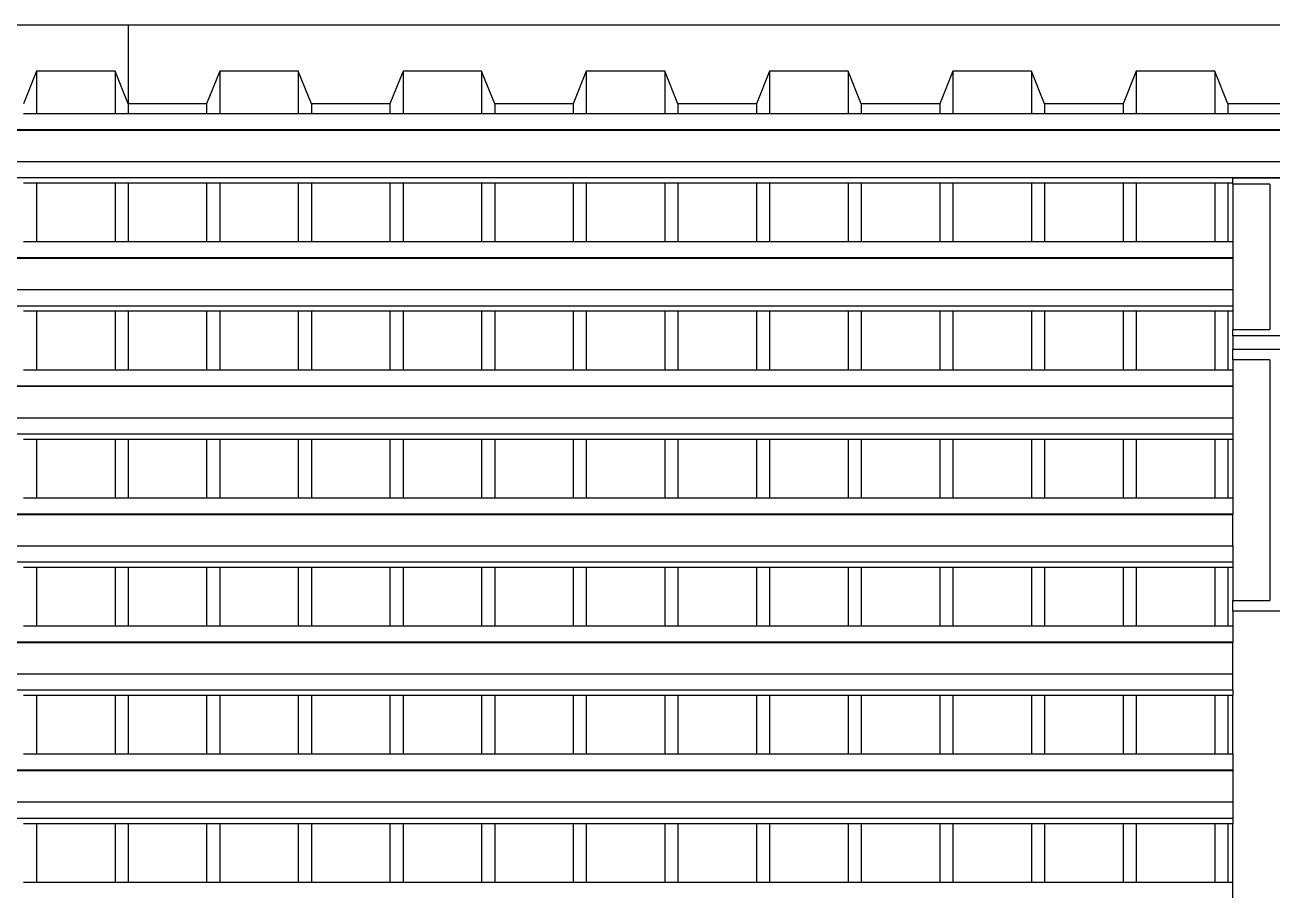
# Model space of a CAD drawing. Extents: x -34 to 34, y -12.8 to 11.9.
# Drawn here: x -21.148 to -19.227, y 10.591 to 11.923 of the extents above; entities that cross this region are included whole.
import ezdxf

# ---------------------------------------------------------------- set-up
doc = ezdxf.new("R2010")
doc.units = 0
doc.layers.get('0').update_dxf_attribs({"linetype": 'CONTINUOUS'})
doc.layers.add('SECTIONCUTEDGES', color=7, linetype='CONTINUOUS')

msp = doc.modelspace()

# ---------------------------------------------------------------- linework, layer by layer
for p, q in [((-21.1305, 11.8521), (-21.1305, 11.7867)), ((-21.0094, 11.8521), (-21.0094, 11.7867)), ((-20.848, 11.8521), (-20.848, 11.7867)), ((-20.727, 11.8521), (-20.727, 11.7867)), ((-20.5656, 11.8521), (-20.5656, 11.7867)), ((-20.4446, 11.8521), (-20.4446, 11.7867)), ((-20.2832, 11.8521), (-20.2832, 11.7867)), ((-20.1622, 11.8521), (-20.1622, 11.7867)), ((-20.0008, 11.8521), (-20.0008, 11.7867)), ((-19.8798, 11.8521), (-19.8798, 11.7867)), ((-19.7184, 11.8521), (-19.7184, 11.7867)), ((-19.5974, 11.8521), (-19.5974, 11.7867)), ((-19.436, 11.8521), (-19.436, 11.7867)), ((-19.3149, 11.8521), (-19.3149, 11.7867)), ((-20.9892, 11.8014), (-20.9892, 11.7867)), ((-20.8682, 11.8014), (-20.8682, 11.7867)), ((-20.7068, 11.8014), (-20.7068, 11.7867)), ((-20.5858, 11.8014), (-20.5858, 11.7867)), ((-20.4244, 11.8014), (-20.4244, 11.7867)), ((-20.3034, 11.8014), (-20.3034, 11.7867)), ((-20.142, 11.8014), (-20.142, 11.7867)), ((-20.021, 11.8014), (-20.021, 11.7867)), ((-19.8596, 11.8014), (-19.8596, 11.7867)), ((-19.7386, 11.8014), (-19.7386, 11.7867)), ((-19.5772, 11.8014), (-19.5772, 11.7867)), ((-19.4561, 11.8014), (-19.4561, 11.7867)), ((-19.2948, 11.8014), (-19.2948, 11.7867)), ((-21.1506, 11.7867), (-21.1305, 11.7867)), ((-21.1305, 11.7867), (-21.0094, 11.7867)), ((-21.0094, 11.7867), (-20.9892, 11.7867)), ((-20.9892, 11.7867), (-20.8682, 11.7867)), ((-20.8682, 11.7867), (-20.848, 11.7867)), ((-20.848, 11.7867), (-20.727, 11.7867)), ((-20.727, 11.7867), (-20.7068, 11.7867)), ((-20.7068, 11.7867), (-20.5858, 11.7867)), ((-20.5858, 11.7867), (-20.5656, 11.7867)), ((-20.5656, 11.7867), (-20.4446, 11.7867)), ((-20.4446, 11.7867), (-20.4244, 11.7867)), ((-20.4244, 11.7867), (-20.3034, 11.7867)), ((-20.3034, 11.7867), (-20.2832, 11.7867)), ((-20.2832, 11.7867), (-20.1622, 11.7867)), ((-20.1622, 11.7867), (-20.142, 11.7867)), ((-20.142, 11.7867), (-20.021, 11.7867)), ((-20.021, 11.7867), (-20.0008, 11.7867)), ((-20.0008, 11.7867), (-19.8798, 11.7867)), ((-19.8798, 11.7867), (-19.8596, 11.7867)), ((-19.8596, 11.7867), (-19.7386, 11.7867)), ((-19.7386, 11.7867), (-19.7184, 11.7867)), ((-19.7184, 11.7867), (-19.5974, 11.7867)), ((-19.5974, 11.7867), (-19.5772, 11.7867)), ((-19.5772, 11.7867), (-19.4561, 11.7867)), ((-19.4561, 11.7867), (-19.436, 11.7867)), ((-19.436, 11.7867), (-19.3149, 11.7867)), ((-19.3149, 11.7867), (-19.2948, 11.7867)), ((-19.2948, 11.7867), (-19.1737, 11.7867)), ((-29.4818, 11.762), (-11.7932, 11.762)), ((-29.4818, 11.7612), (-11.7932, 11.7612)), ((-29.4818, 11.7127), (-11.7932, 11.7127)), ((-26.6672, 11.688), (-11.7932, 11.688)), ((-21.1506, 11.6798), (-21.1305, 11.6798)), ((-21.1305, 11.6798), (-21.1305, 11.5894)), ((-21.1305, 11.6798), (-21.0094, 11.6798)), ((-21.0094, 11.6798), (-21.0094, 11.5894)), ((-21.0094, 11.6798), (-20.9892, 11.6798)), ((-20.9892, 11.6798), (-20.9892, 11.5894)), ((-20.9892, 11.6798), (-20.8682, 11.6798)), ((-20.8682, 11.6798), (-20.8682, 11.5894)), ((-20.8682, 11.6798), (-20.848, 11.6798)), ((-20.848, 11.6798), (-20.848, 11.5894)), ((-20.848, 11.6798), (-20.727, 11.6798)), ((-20.727, 11.6798), (-20.727, 11.5894)), ((-20.727, 11.6798), (-20.7068, 11.6798)), ((-20.7068, 11.6798), (-20.7068, 11.5894)), ((-20.7068, 11.6798), (-20.5858, 11.6798)), ((-20.5858, 11.6798), (-20.5858, 11.5894)), ((-20.5858, 11.6798), (-20.5656, 11.6798)), ((-20.5656, 11.6798), (-20.5656, 11.5894)), ((-20.5656, 11.6798), (-20.4446, 11.6798)), ((-20.4446, 11.6798), (-20.4446, 11.5894)), ((-20.4446, 11.6798), (-20.4244, 11.6798)), ((-20.4244, 11.6798), (-20.4244, 11.5894)), ((-20.4244, 11.6798), (-20.3034, 11.6798)), ((-20.3034, 11.6798), (-20.3034, 11.5894)), ((-20.3034, 11.6798), (-20.2832, 11.6798)), ((-20.2832, 11.6798), (-20.2832, 11.5894)), ((-20.2832, 11.6798), (-20.1622, 11.6798)), ((-20.1622, 11.6798), (-20.1622, 11.5894)), ((-20.1622, 11.6798), (-20.142, 11.6798)), ((-20.142, 11.6798), (-20.142, 11.5894)), ((-20.142, 11.6798), (-20.021, 11.6798)), ((-20.021, 11.6798), (-20.021, 11.5894)), ((-20.021, 11.6798), (-20.0008, 11.6798)), ((-20.0008, 11.6798), (-20.0008, 11.5894)), ((-20.0008, 11.6798), (-19.8798, 11.6798)), ((-19.8798, 11.6798), (-19.8798, 11.5894)), ((-19.8798, 11.6798), (-19.8596, 11.6798)), ((-19.8596, 11.6798), (-19.8596, 11.5894)), ((-19.8596, 11.6798), (-19.7386, 11.6798)), ((-19.7386, 11.6798), (-19.7386, 11.5894)), ((-19.7386, 11.6798), (-19.7184, 11.6798)), ((-19.7184, 11.6798), (-19.7184, 11.5894)), ((-19.7184, 11.6798), (-19.5974, 11.6798)), ((-19.5974, 11.6798), (-19.5974, 11.5894)), ((-19.5974, 11.6798), (-19.5772, 11.6798)), ((-19.5772, 11.6798), (-19.5772, 11.5894)), ((-19.5772, 11.6798), (-19.4561, 11.6798)), ((-19.4561, 11.6798), (-19.4561, 11.5894)), ((-19.4561, 11.6798), (-19.436, 11.6798)), ((-19.436, 11.6798), (-19.436, 11.5894)), ((-19.436, 11.6798), (-19.3149, 11.6798)), ((-19.3149, 11.6798), (-19.3149, 11.5894)), ((-19.3149, 11.6798), (-19.2948, 11.6798)), ((-19.2948, 11.6798), (-19.2948, 11.5894)), ((-19.2948, 11.6798), (-19.2872, 11.6798)), ((-19.2872, 11.6776), (-19.2872, 11.5894)), ((-21.1506, 11.5894), (-21.1305, 11.5894)), ((-21.1305, 11.5894), (-21.0094, 11.5894)), ((-21.0094, 11.5894), (-20.9892, 11.5894)), ((-20.9892, 11.5894), (-20.8682, 11.5894)), ((-20.8682, 11.5894), (-20.848, 11.5894)), ((-20.848, 11.5894), (-20.727, 11.5894)), ((-20.727, 11.5894), (-20.7068, 11.5894)), ((-20.7068, 11.5894), (-20.5858, 11.5894)), ((-20.5858, 11.5894), (-20.5656, 11.5894)), ((-20.5656, 11.5894), (-20.4446, 11.5894)), ((-20.4446, 11.5894), (-20.4244, 11.5894)), ((-20.4244, 11.5894), (-20.3034, 11.5894)), ((-20.3034, 11.5894), (-20.2832, 11.5894)), ((-20.2832, 11.5894), (-20.1622, 11.5894)), ((-20.1622, 11.5894), (-20.142, 11.5894)), ((-20.142, 11.5894), (-20.021, 11.5894)), ((-20.021, 11.5894), (-20.0008, 11.5894)), ((-20.0008, 11.5894), (-19.8798, 11.5894)), ((-19.8798, 11.5894), (-19.8596, 11.5894)), ((-19.8596, 11.5894), (-19.7386, 11.5894)), ((-19.7386, 11.5894), (-19.7184, 11.5894)), ((-19.7184, 11.5894), (-19.5974, 11.5894)), ((-19.5974, 11.5894), (-19.5772, 11.5894)), ((-19.5772, 11.5894), (-19.4561, 11.5894)), ((-19.4561, 11.5894), (-19.436, 11.5894)), ((-19.436, 11.5894), (-19.3149, 11.5894)), ((-19.3149, 11.5894), (-19.2948, 11.5894)), ((-19.2948, 11.5894), (-19.2872, 11.5894)), ((-19.2872, 11.5894), (-19.2872, 11.5647)), ((-22.9172, 11.5647), (-19.2872, 11.5647)), ((-22.9172, 11.5639), (-19.2872, 11.5639)), ((-19.2872, 11.5647), (-19.2872, 11.5639)), ((-19.2872, 11.5639), (-19.2872, 11.5154)), ((-22.9172, 11.5154), (-19.2872, 11.5154)), ((-19.2872, 11.5154), (-19.2872, 11.4907)), ((-22.9172, 11.4907), (-19.2872, 11.4907)), ((-19.2872, 11.4907), (-19.2872, 11.4825)), ((-21.1506, 11.4825), (-21.1305, 11.4825)), ((-21.1305, 11.4825), (-21.1305, 11.3921)), ((-21.1305, 11.4825), (-21.0094, 11.4825)), ((-21.0094, 11.4825), (-21.0094, 11.3921)), ((-21.0094, 11.4825), (-20.9892, 11.4825)), ((-20.9892, 11.4825), (-20.9892, 11.3921)), ((-20.9892, 11.4825), (-20.8682, 11.4825)), ((-20.8682, 11.4825), (-20.8682, 11.3921)), ((-20.8682, 11.4825), (-20.848, 11.4825)), ((-20.848, 11.4825), (-20.848, 11.3921)), ((-20.848, 11.4825), (-20.727, 11.4825)), ((-20.727, 11.4825), (-20.727, 11.3921)), ((-20.727, 11.4825), (-20.7068, 11.4825)), ((-20.7068, 11.4825), (-20.7068, 11.3921)), ((-20.7068, 11.4825), (-20.5858, 11.4825)), ((-20.5858, 11.4825), (-20.5858, 11.3921)), ((-20.5858, 11.4825), (-20.5656, 11.4825)), ((-20.5656, 11.4825), (-20.5656, 11.3921)), ((-20.5656, 11.4825), (-20.4446, 11.4825)), ((-20.4446, 11.4825), (-20.4446, 11.3921)), ((-20.4446, 11.4825), (-20.4244, 11.4825)), ((-20.4244, 11.4825), (-20.4244, 11.3921)), ((-20.4244, 11.4825), (-20.3034, 11.4825)), ((-20.3034, 11.4825), (-20.3034, 11.3921)), ((-20.3034, 11.4825), (-20.2832, 11.4825)), ((-20.2832, 11.4825), (-20.2832, 11.3921)), ((-20.2832, 11.4825), (-20.1622, 11.4825)), ((-20.1622, 11.4825), (-20.1622, 11.3921)), ((-20.1622, 11.4825), (-20.142, 11.4825)), ((-20.142, 11.4825), (-20.142, 11.3921)), ((-20.142, 11.4825), (-20.021, 11.4825)), ((-20.021, 11.4825), (-20.021, 11.3921)), ((-20.021, 11.4825), (-20.0008, 11.4825)), ((-20.0008, 11.4825), (-20.0008, 11.3921)), ((-20.0008, 11.4825), (-19.8798, 11.4825)), ((-19.8798, 11.4825), (-19.8798, 11.3921)), ((-19.8798, 11.4825), (-19.8596, 11.4825)), ((-19.8596, 11.4825), (-19.8596, 11.3921)), ((-19.8596, 11.4825), (-19.7386, 11.4825)), ((-19.7386, 11.4825), (-19.7386, 11.3921)), ((-19.7386, 11.4825), (-19.7184, 11.4825)), ((-19.7184, 11.4825), (-19.7184, 11.3921)), ((-19.7184, 11.4825), (-19.5974, 11.4825)), ((-19.5974, 11.4825), (-19.5974, 11.3921)), ((-19.5974, 11.4825), (-19.5772, 11.4825)), ((-19.5772, 11.4825), (-19.5772, 11.3921)), ((-19.5772, 11.4825), (-19.4561, 11.4825)), ((-19.4561, 11.4825), (-19.4561, 11.3921)), ((-19.4561, 11.4825), (-19.436, 11.4825)), ((-19.436, 11.4825), (-19.436, 11.3921)), ((-19.436, 11.4825), (-19.3149, 11.4825)), ((-19.3149, 11.4825), (-19.3149, 11.3921)), ((-19.3149, 11.4825), (-19.2948, 11.4825)), ((-19.2948, 11.4825), (-19.2948, 11.3921)), ((-19.2948, 11.4825), (-19.2872, 11.4825)), ((-19.2872, 11.4825), (-19.2872, 11.4542)), ((-19.2872, 11.4442), (-19.2872, 11.4238)), ((-19.2872, 11.4073), (-19.2872, 11.3921)), ((-21.1506, 11.3921), (-21.1305, 11.3921)), ((-21.1305, 11.3921), (-21.0094, 11.3921)), ((-21.0094, 11.3921), (-20.9892, 11.3921)), ((-20.9892, 11.3921), (-20.8682, 11.3921)), ((-20.8682, 11.3921), (-20.848, 11.3921)), ((-20.848, 11.3921), (-20.727, 11.3921)), ((-20.727, 11.3921), (-20.7068, 11.3921)), ((-20.7068, 11.3921), (-20.5858, 11.3921)), ((-20.5858, 11.3921), (-20.5656, 11.3921)), ((-20.5656, 11.3921), (-20.4446, 11.3921)), ((-20.4446, 11.3921), (-20.4244, 11.3921)), ((-20.4244, 11.3921), (-20.3034, 11.3921)), ((-20.3034, 11.3921), (-20.2832, 11.3921)), ((-20.2832, 11.3921), (-20.1622, 11.3921)), ((-20.1622, 11.3921), (-20.142, 11.3921)), ((-20.142, 11.3921), (-20.021, 11.3921)), ((-20.021, 11.3921), (-20.0008, 11.3921)), ((-20.0008, 11.3921), (-19.8798, 11.3921)), ((-19.8798, 11.3921), (-19.8596, 11.3921)), ((-19.8596, 11.3921), (-19.7386, 11.3921)), ((-19.7386, 11.3921), (-19.7184, 11.3921)), ((-19.7184, 11.3921), (-19.5974, 11.3921)), ((-19.5974, 11.3921), (-19.5772, 11.3921)), ((-19.5772, 11.3921), (-19.4561, 11.3921)), ((-19.4561, 11.3921), (-19.436, 11.3921)), ((-19.436, 11.3921), (-19.3149, 11.3921)), ((-19.3149, 11.3921), (-19.2948, 11.3921)), ((-19.2948, 11.3921), (-19.2872, 11.3921)), ((-19.2872, 11.3921), (-19.2872, 11.3674)), ((-22.9172, 11.3674), (-19.2872, 11.3674)), ((-22.9172, 11.3666), (-19.2872, 11.3666)), ((-19.2872, 11.3674), (-19.2872, 11.3666)), ((-19.2872, 11.3666), (-19.2872, 11.3181)), ((-22.9172, 11.3181), (-19.2872, 11.3181)), ((-19.2872, 11.3181), (-19.2872, 11.2935)), ((-22.9172, 11.2935), (-19.2872, 11.2935)), ((-21.1506, 11.2852), (-21.1305, 11.2852)), ((-21.1305, 11.2852), (-21.1305, 11.1948)), ((-21.1305, 11.2852), (-21.0094, 11.2852)), ((-21.0094, 11.2852), (-21.0094, 11.1948)), ((-21.0094, 11.2852), (-20.9892, 11.2852)), ((-20.9892, 11.2852), (-20.9892, 11.1948)), ((-20.9892, 11.2852), (-20.8682, 11.2852)), ((-20.8682, 11.2852), (-20.8682, 11.1948)), ((-20.8682, 11.2852), (-20.848, 11.2852)), ((-20.848, 11.2852), (-20.848, 11.1948)), ((-20.848, 11.2852), (-20.727, 11.2852)), ((-20.727, 11.2852), (-20.727, 11.1948)), ((-20.727, 11.2852), (-20.7068, 11.2852)), ((-20.7068, 11.2852), (-20.7068, 11.1948)), ((-20.7068, 11.2852), (-20.5858, 11.2852)), ((-20.5858, 11.2852), (-20.5858, 11.1948)), ((-20.5858, 11.2852), (-20.5656, 11.2852)), ((-20.5656, 11.2852), (-20.5656, 11.1948)), ((-20.5656, 11.2852), (-20.4446, 11.2852)), ((-20.4446, 11.2852), (-20.4446, 11.1948)), ((-20.4446, 11.2852), (-20.4244, 11.2852)), ((-20.4244, 11.2852), (-20.4244, 11.1948)), ((-20.4244, 11.2852), (-20.3034, 11.2852)), ((-20.3034, 11.2852), (-20.3034, 11.1948)), ((-20.3034, 11.2852), (-20.2832, 11.2852)), ((-20.2832, 11.2852), (-20.2832, 11.1948)), ((-20.2832, 11.2852), (-20.1622, 11.2852)), ((-20.1622, 11.2852), (-20.1622, 11.1948)), ((-20.1622, 11.2852), (-20.142, 11.2852)), ((-20.142, 11.2852), (-20.142, 11.1948)), ((-20.142, 11.2852), (-20.021, 11.2852)), ((-20.021, 11.2852), (-20.021, 11.1948)), ((-20.021, 11.2852), (-20.0008, 11.2852)), ((-20.0008, 11.2852), (-20.0008, 11.1948)), ((-20.0008, 11.2852), (-19.8798, 11.2852)), ((-19.8798, 11.2852), (-19.8798, 11.1948)), ((-19.8798, 11.2852), (-19.8596, 11.2852)), ((-19.8596, 11.2852), (-19.8596, 11.1948)), ((-19.8596, 11.2852), (-19.7386, 11.2852)), ((-19.7386, 11.2852), (-19.7386, 11.1948)), ((-19.7386, 11.2852), (-19.7184, 11.2852)), ((-19.7184, 11.2852), (-19.7184, 11.1948)), ((-19.7184, 11.2852), (-19.5974, 11.2852)), ((-19.5974, 11.2852), (-19.5974, 11.1948)), ((-19.5974, 11.2852), (-19.5772, 11.2852)), ((-19.5772, 11.2852), (-19.5772, 11.1948)), ((-19.5772, 11.2852), (-19.4561, 11.2852)), ((-19.4561, 11.2852), (-19.4561, 11.1948)), ((-19.4561, 11.2852), (-19.436, 11.2852)), ((-19.436, 11.2852), (-19.436, 11.1948)), ((-19.436, 11.2852), (-19.3149, 11.2852)), ((-19.3149, 11.2852), (-19.3149, 11.1948)), ((-19.3149, 11.2852), (-19.2948, 11.2852)), ((-19.2948, 11.2852), (-19.2948, 11.1948)), ((-19.2948, 11.2852), (-19.2872, 11.2852)), ((-19.2872, 11.2935), (-19.2872, 11.2852)), ((-19.2872, 11.2852), (-19.2872, 11.1948)), ((-21.1506, 11.1948), (-21.1305, 11.1948)), ((-21.1305, 11.1948), (-21.0094, 11.1948)), ((-21.0094, 11.1948), (-20.9892, 11.1948)), ((-20.9892, 11.1948), (-20.8682, 11.1948)), ((-20.8682, 11.1948), (-20.848, 11.1948)), ((-20.848, 11.1948), (-20.727, 11.1948)), ((-20.727, 11.1948), (-20.7068, 11.1948)), ((-20.7068, 11.1948), (-20.5858, 11.1948)), ((-20.5858, 11.1948), (-20.5656, 11.1948)), ((-20.5656, 11.1948), (-20.4446, 11.1948)), ((-20.4446, 11.1948), (-20.4244, 11.1948)), ((-20.4244, 11.1948), (-20.3034, 11.1948)), ((-20.3034, 11.1948), (-20.2832, 11.1948)), ((-20.2832, 11.1948), (-20.1622, 11.1948)), ((-20.1622, 11.1948), (-20.142, 11.1948)), ((-20.142, 11.1948), (-20.021, 11.1948)), ((-20.021, 11.1948), (-20.0008, 11.1948)), ((-20.0008, 11.1948), (-19.8798, 11.1948)), ((-19.8798, 11.1948), (-19.8596, 11.1948)), ((-19.8596, 11.1948), (-19.7386, 11.1948)), ((-19.7386, 11.1948), (-19.7184, 11.1948)), ((-19.7184, 11.1948), (-19.5974, 11.1948)), ((-19.5974, 11.1948), (-19.5772, 11.1948)), ((-19.5772, 11.1948), (-19.4561, 11.1948)), ((-19.4561, 11.1948), (-19.436, 11.1948)), ((-19.436, 11.1948), (-19.3149, 11.1948)), ((-19.3149, 11.1948), (-19.2948, 11.1948)), ((-19.2948, 11.1948), (-19.2872, 11.1948)), ((-19.2872, 11.1948), (-19.2872, 11.1702)), ((-22.9172, 11.1702), (-19.2872, 11.1702)), ((-22.9172, 11.1693), (-19.2872, 11.1693)), ((-19.2872, 11.1702), (-19.2872, 11.1693)), ((-19.2872, 11.1208), (-19.2872, 11.1693)), ((-22.9172, 11.1208), (-19.2872, 11.1208)), ((-19.2872, 11.1208), (-19.2872, 11.0962)), ((-22.9172, 11.0962), (-19.2872, 11.0962)), ((-21.1506, 11.088), (-21.1305, 11.088)), ((-21.1305, 11.088), (-21.1305, 10.9975)), ((-21.1305, 11.088), (-21.0094, 11.088)), ((-21.0094, 11.088), (-21.0094, 10.9975)), ((-21.0094, 11.088), (-20.9892, 11.088)), ((-20.9892, 11.088), (-20.9892, 10.9975)), ((-20.9892, 11.088), (-20.8682, 11.088)), ((-20.8682, 11.088), (-20.8682, 10.9975)), ((-20.8682, 11.088), (-20.848, 11.088)), ((-20.848, 11.088), (-20.848, 10.9975)), ((-20.848, 11.088), (-20.727, 11.088)), ((-20.727, 11.088), (-20.727, 10.9975)), ((-20.727, 11.088), (-20.7068, 11.088)), ((-20.7068, 11.088), (-20.7068, 10.9975)), ((-20.7068, 11.088), (-20.5858, 11.088)), ((-20.5858, 11.088), (-20.5858, 10.9975)), ((-20.5858, 11.088), (-20.5656, 11.088)), ((-20.5656, 11.088), (-20.5656, 10.9975)), ((-20.5656, 11.088), (-20.4446, 11.088)), ((-20.4446, 11.088), (-20.4446, 10.9975)), ((-20.4446, 11.088), (-20.4244, 11.088)), ((-20.4244, 11.088), (-20.4244, 10.9975)), ((-20.4244, 11.088), (-20.3034, 11.088)), ((-20.3034, 11.088), (-20.3034, 10.9975)), ((-20.3034, 11.088), (-20.2832, 11.088)), ((-20.2832, 11.088), (-20.2832, 10.9975)), ((-20.2832, 11.088), (-20.1622, 11.088)), ((-20.1622, 11.088), (-20.1622, 10.9975)), ((-20.1622, 11.088), (-20.142, 11.088)), ((-20.142, 11.088), (-20.142, 10.9975)), ((-20.142, 11.088), (-20.021, 11.088)), ((-20.021, 11.088), (-20.021, 10.9975)), ((-20.021, 11.088), (-20.0008, 11.088)), ((-20.0008, 11.088), (-20.0008, 10.9975)), ((-20.0008, 11.088), (-19.8798, 11.088)), ((-19.8798, 11.088), (-19.8798, 10.9975)), ((-19.8798, 11.088), (-19.8596, 11.088)), ((-19.8596, 11.088), (-19.8596, 10.9975)), ((-19.8596, 11.088), (-19.7386, 11.088)), ((-19.7386, 11.088), (-19.7386, 10.9975)), ((-19.7386, 11.088), (-19.7184, 11.088)), ((-19.7184, 11.088), (-19.7184, 10.9975)), ((-19.7184, 11.088), (-19.5974, 11.088)), ((-19.5974, 11.088), (-19.5974, 10.9975)), ((-19.5974, 11.088), (-19.5772, 11.088)), ((-19.5772, 11.088), (-19.5772, 10.9975)), ((-19.5772, 11.088), (-19.4561, 11.088)), ((-19.4561, 11.088), (-19.4561, 10.9975)), ((-19.4561, 11.088), (-19.436, 11.088)), ((-19.436, 11.088), (-19.436, 10.9975)), ((-19.436, 11.088), (-19.3149, 11.088)), ((-19.3149, 11.088), (-19.3149, 10.9975)), ((-19.3149, 11.088), (-19.2948, 11.088)), ((-19.2948, 11.088), (-19.2948, 10.9975)), ((-19.2948, 11.088), (-19.2872, 11.088)), ((-19.2872, 11.0962), (-19.2872, 11.088)), ((-19.2872, 11.088), (-19.2872, 11.0365)), ((-19.2872, 11.02), (-19.2872, 10.9975)), ((-21.1506, 10.9975), (-21.1305, 10.9975)), ((-21.1305, 10.9975), (-21.0094, 10.9975)), ((-21.0094, 10.9975), (-20.9892, 10.9975)), ((-20.9892, 10.9975), (-20.8682, 10.9975)), ((-20.8682, 10.9975), (-20.848, 10.9975)), ((-20.848, 10.9975), (-20.727, 10.9975)), ((-20.727, 10.9975), (-20.7068, 10.9975)), ((-20.7068, 10.9975), (-20.5858, 10.9975)), ((-20.5858, 10.9975), (-20.5656, 10.9975)), ((-20.5656, 10.9975), (-20.4446, 10.9975)), ((-20.4446, 10.9975), (-20.4244, 10.9975)), ((-20.4244, 10.9975), (-20.3034, 10.9975)), ((-20.3034, 10.9975), (-20.2832, 10.9975)), ((-20.2832, 10.9975), (-20.1622, 10.9975)), ((-20.1622, 10.9975), (-20.142, 10.9975)), ((-20.142, 10.9975), (-20.021, 10.9975)), ((-20.021, 10.9975), (-20.0008, 10.9975)), ((-20.0008, 10.9975), (-19.8798, 10.9975)), ((-19.8798, 10.9975), (-19.8596, 10.9975)), ((-19.8596, 10.9975), (-19.7386, 10.9975)), ((-19.7386, 10.9975), (-19.7184, 10.9975)), ((-19.7184, 10.9975), (-19.5974, 10.9975)), ((-19.5974, 10.9975), (-19.5772, 10.9975)), ((-19.5772, 10.9975), (-19.4561, 10.9975)), ((-19.4561, 10.9975), (-19.436, 10.9975)), ((-19.436, 10.9975), (-19.3149, 10.9975)), ((-19.3149, 10.9975), (-19.2948, 10.9975)), ((-19.2948, 10.9975), (-19.2872, 10.9975)), ((-19.2872, 10.9975), (-19.2872, 10.9729)), ((-22.9172, 10.9729), (-19.2872, 10.9729)), ((-22.9172, 10.9721), (-19.2872, 10.9721)), ((-19.2872, 10.9729), (-19.2872, 10.9721)), ((-19.2872, 10.9236), (-19.2872, 10.9721)), ((-22.9172, 10.9236), (-19.2872, 10.9236)), ((-19.2872, 10.8989), (-19.2872, 10.9236)), ((-22.9172, 10.8989), (-19.2872, 10.8989)), ((-19.2872, 10.8989), (-19.2872, 10.8907)), ((-21.1506, 10.8907), (-21.1305, 10.8907)), ((-21.1305, 10.8907), (-21.1305, 10.8003)), ((-21.1305, 10.8907), (-21.0094, 10.8907)), ((-21.0094, 10.8907), (-21.0094, 10.8003)), ((-21.0094, 10.8907), (-20.9892, 10.8907)), ((-20.9892, 10.8907), (-20.9892, 10.8003)), ((-20.9892, 10.8907), (-20.8682, 10.8907)), ((-20.8682, 10.8907), (-20.8682, 10.8003)), ((-20.8682, 10.8907), (-20.848, 10.8907)), ((-20.848, 10.8907), (-20.848, 10.8003)), ((-20.848, 10.8907), (-20.727, 10.8907)), ((-20.727, 10.8907), (-20.727, 10.8003)), ((-20.727, 10.8907), (-20.7068, 10.8907)), ((-20.7068, 10.8907), (-20.7068, 10.8003)), ((-20.7068, 10.8907), (-20.5858, 10.8907)), ((-20.5858, 10.8907), (-20.5858, 10.8003)), ((-20.5858, 10.8907), (-20.5656, 10.8907)), ((-20.5656, 10.8907), (-20.5656, 10.8003)), ((-20.5656, 10.8907), (-20.4446, 10.8907)), ((-20.4446, 10.8907), (-20.4446, 10.8003)), ((-20.4446, 10.8907), (-20.4244, 10.8907)), ((-20.4244, 10.8907), (-20.4244, 10.8003)), ((-20.4244, 10.8907), (-20.3034, 10.8907)), ((-20.3034, 10.8907), (-20.3034, 10.8003)), ((-20.3034, 10.8907), (-20.2832, 10.8907)), ((-20.2832, 10.8907), (-20.2832, 10.8003)), ((-20.2832, 10.8907), (-20.1622, 10.8907)), ((-20.1622, 10.8907), (-20.1622, 10.8003)), ((-20.1622, 10.8907), (-20.142, 10.8907)), ((-20.142, 10.8907), (-20.142, 10.8003)), ((-20.142, 10.8907), (-20.021, 10.8907)), ((-20.021, 10.8907), (-20.021, 10.8003)), ((-20.021, 10.8907), (-20.0008, 10.8907)), ((-20.0008, 10.8907), (-20.0008, 10.8003)), ((-20.0008, 10.8907), (-19.8798, 10.8907)), ((-19.8798, 10.8907), (-19.8798, 10.8003)), ((-19.8798, 10.8907), (-19.8596, 10.8907)), ((-19.8596, 10.8907), (-19.8596, 10.8003)), ((-19.8596, 10.8907), (-19.7386, 10.8907)), ((-19.7386, 10.8907), (-19.7386, 10.8003)), ((-19.7386, 10.8907), (-19.7184, 10.8907)), ((-19.7184, 10.8907), (-19.7184, 10.8003)), ((-19.7184, 10.8907), (-19.5974, 10.8907)), ((-19.5974, 10.8907), (-19.5974, 10.8003)), ((-19.5974, 10.8907), (-19.5772, 10.8907)), ((-19.5772, 10.8907), (-19.5772, 10.8003)), ((-19.5772, 10.8907), (-19.4561, 10.8907)), ((-19.4561, 10.8907), (-19.4561, 10.8003)), ((-19.4561, 10.8907), (-19.436, 10.8907)), ((-19.436, 10.8907), (-19.436, 10.8003)), ((-19.436, 10.8907), (-19.3149, 10.8907)), ((-19.3149, 10.8907), (-19.3149, 10.8003)), ((-19.3149, 10.8907), (-19.2948, 10.8907)), ((-19.2948, 10.8907), (-19.2948, 10.8003)), ((-19.2948, 10.8907), (-19.2872, 10.8907)), ((-19.2872, 10.8003), (-19.2872, 10.8907)), ((-21.1506, 10.8003), (-21.1305, 10.8003)), ((-21.1305, 10.8003), (-21.0094, 10.8003)), ((-21.0094, 10.8003), (-20.9892, 10.8003)), ((-20.9892, 10.8003), (-20.8682, 10.8003)), ((-20.8682, 10.8003), (-20.848, 10.8003)), ((-20.848, 10.8003), (-20.727, 10.8003)), ((-20.727, 10.8003), (-20.7068, 10.8003)), ((-20.7068, 10.8003), (-20.5858, 10.8003)), ((-20.5858, 10.8003), (-20.5656, 10.8003)), ((-20.5656, 10.8003), (-20.4446, 10.8003)), ((-20.4446, 10.8003), (-20.4244, 10.8003)), ((-20.4244, 10.8003), (-20.3034, 10.8003)), ((-20.3034, 10.8003), (-20.2832, 10.8003)), ((-20.2832, 10.8003), (-20.1622, 10.8003)), ((-20.1622, 10.8003), (-20.142, 10.8003)), ((-20.142, 10.8003), (-20.021, 10.8003)), ((-20.021, 10.8003), (-20.0008, 10.8003)), ((-20.0008, 10.8003), (-19.8798, 10.8003)), ((-19.8798, 10.8003), (-19.8596, 10.8003)), ((-19.8596, 10.8003), (-19.7386, 10.8003)), ((-19.7386, 10.8003), (-19.7184, 10.8003)), ((-19.7184, 10.8003), (-19.5974, 10.8003)), ((-19.5974, 10.8003), (-19.5772, 10.8003)), ((-19.5772, 10.8003), (-19.4561, 10.8003)), ((-19.4561, 10.8003), (-19.436, 10.8003)), ((-19.436, 10.8003), (-19.3149, 10.8003)), ((-19.3149, 10.8003), (-19.2948, 10.8003)), ((-19.2948, 10.8003), (-19.2872, 10.8003)), ((-19.2872, 10.8003), (-19.2872, 10.7756)), ((-22.9172, 10.7756), (-19.2872, 10.7756)), ((-22.9172, 10.7748), (-19.2872, 10.7748)), ((-19.2872, 10.7756), (-19.2872, 10.7748)), ((-19.2872, 10.7748), (-19.2872, 10.7263)), ((-22.9172, 10.7263), (-19.2872, 10.7263)), ((-19.2872, 10.7263), (-19.2872, 10.7016)), ((-22.9172, 10.7016), (-19.2872, 10.7016)), ((-21.1506, 10.6934), (-21.1305, 10.6934)), ((-21.1305, 10.6934), (-21.1305, 10.603)), ((-21.1305, 10.6934), (-21.0094, 10.6934)), ((-21.0094, 10.6934), (-21.0094, 10.603)), ((-21.0094, 10.6934), (-20.9892, 10.6934)), ((-20.9892, 10.6934), (-20.9892, 10.603)), ((-20.9892, 10.6934), (-20.8682, 10.6934)), ((-20.8682, 10.6934), (-20.8682, 10.603)), ((-20.8682, 10.6934), (-20.848, 10.6934)), ((-20.848, 10.6934), (-20.848, 10.603)), ((-20.848, 10.6934), (-20.727, 10.6934)), ((-20.727, 10.6934), (-20.727, 10.603)), ((-20.727, 10.6934), (-20.7068, 10.6934)), ((-20.7068, 10.6934), (-20.7068, 10.603)), ((-20.7068, 10.6934), (-20.5858, 10.6934)), ((-20.5858, 10.6934), (-20.5858, 10.603)), ((-20.5858, 10.6934), (-20.5656, 10.6934)), ((-20.5656, 10.6934), (-20.5656, 10.603)), ((-20.5656, 10.6934), (-20.4446, 10.6934)), ((-20.4446, 10.6934), (-20.4446, 10.603)), ((-20.4446, 10.6934), (-20.4244, 10.6934)), ((-20.4244, 10.6934), (-20.4244, 10.603)), ((-20.4244, 10.6934), (-20.3034, 10.6934)), ((-20.3034, 10.6934), (-20.3034, 10.603)), ((-20.3034, 10.6934), (-20.2832, 10.6934)), ((-20.2832, 10.6934), (-20.2832, 10.603)), ((-20.2832, 10.6934), (-20.1622, 10.6934)), ((-20.1622, 10.6934), (-20.1622, 10.603)), ((-20.1622, 10.6934), (-20.142, 10.6934)), ((-20.142, 10.6934), (-20.142, 10.603)), ((-20.142, 10.6934), (-20.021, 10.6934)), ((-20.021, 10.6934), (-20.021, 10.603)), ((-20.021, 10.6934), (-20.0008, 10.6934)), ((-20.0008, 10.6934), (-20.0008, 10.603)), ((-20.0008, 10.6934), (-19.8798, 10.6934)), ((-19.8798, 10.6934), (-19.8798, 10.603)), ((-19.8798, 10.6934), (-19.8596, 10.6934)), ((-19.8596, 10.6934), (-19.8596, 10.603)), ((-19.8596, 10.6934), (-19.7386, 10.6934)), ((-19.7386, 10.6934), (-19.7386, 10.603)), ((-19.7386, 10.6934), (-19.7184, 10.6934)), ((-19.7184, 10.6934), (-19.7184, 10.603)), ((-19.7184, 10.6934), (-19.5974, 10.6934)), ((-19.5974, 10.6934), (-19.5974, 10.603)), ((-19.5974, 10.6934), (-19.5772, 10.6934)), ((-19.5772, 10.6934), (-19.5772, 10.603)), ((-19.5772, 10.6934), (-19.4561, 10.6934)), ((-19.4561, 10.6934), (-19.4561, 10.603)), ((-19.4561, 10.6934), (-19.436, 10.6934)), ((-19.436, 10.6934), (-19.436, 10.603)), ((-19.436, 10.6934), (-19.3149, 10.6934)), ((-19.3149, 10.6934), (-19.3149, 10.603)), ((-19.3149, 10.6934), (-19.2948, 10.6934)), ((-19.2948, 10.6934), (-19.2948, 10.603)), ((-19.2948, 10.6934), (-19.2872, 10.6934)), ((-19.2872, 10.7016), (-19.2872, 10.6934)), ((-19.2872, 10.603), (-19.2872, 10.6934)), ((-21.1506, 10.603), (-21.1305, 10.603)), ((-21.1305, 10.603), (-21.0094, 10.603)), ((-21.0094, 10.603), (-20.9892, 10.603)), ((-20.9892, 10.603), (-20.8682, 10.603)), ((-20.8682, 10.603), (-20.848, 10.603)), ((-20.848, 10.603), (-20.727, 10.603)), ((-20.727, 10.603), (-20.7068, 10.603)), ((-20.7068, 10.603), (-20.5858, 10.603)), ((-20.5858, 10.603), (-20.5656, 10.603)), ((-20.5656, 10.603), (-20.4446, 10.603)), ((-20.4446, 10.603), (-20.4244, 10.603)), ((-20.4244, 10.603), (-20.3034, 10.603)), ((-20.3034, 10.603), (-20.2832, 10.603)), ((-20.2832, 10.603), (-20.1622, 10.603)), ((-20.1622, 10.603), (-20.142, 10.603)), ((-20.142, 10.603), (-20.021, 10.603)), ((-20.021, 10.603), (-20.0008, 10.603)), ((-20.0008, 10.603), (-19.8798, 10.603)), ((-19.8798, 10.603), (-19.8596, 10.603)), ((-19.8596, 10.603), (-19.7386, 10.603)), ((-19.7386, 10.603), (-19.7184, 10.603)), ((-19.7184, 10.603), (-19.5974, 10.603)), ((-19.5974, 10.603), (-19.5772, 10.603)), ((-19.5772, 10.603), (-19.4561, 10.603)), ((-19.4561, 10.603), (-19.436, 10.603)), ((-19.436, 10.603), (-19.3149, 10.603)), ((-19.3149, 10.603), (-19.2948, 10.603)), ((-19.2948, 10.603), (-19.2872, 10.603)), ((-19.2872, 10.5783), (-19.2872, 10.603))]:
    msp.add_line(p, q)
at = {"layer": 'SECTIONCUTEDGES'}
for p, q in [((-24.0958, 11.923), (-20.9892, 11.923)), ((-20.9892, 11.923), (-20.9892, 11.8014)), ((-20.9892, 11.923), (-17.8827, 11.923)), ((-21.1305, 11.8521), (-21.1506, 11.8014)), ((-21.0094, 11.8521), (-21.1305, 11.8521)), ((-20.9892, 11.8014), (-21.0094, 11.8521)), ((-20.848, 11.8521), (-20.8682, 11.8014)), ((-20.727, 11.8521), (-20.848, 11.8521)), ((-20.7068, 11.8014), (-20.727, 11.8521)), ((-20.5656, 11.8521), (-20.5858, 11.8014)), ((-20.4446, 11.8521), (-20.5656, 11.8521)), ((-20.4244, 11.8014), (-20.4446, 11.8521)), ((-20.2832, 11.8521), (-20.3034, 11.8014)), ((-20.1622, 11.8521), (-20.2832, 11.8521)), ((-20.142, 11.8014), (-20.1622, 11.8521)), ((-20.0008, 11.8521), (-20.021, 11.8014)), ((-19.8798, 11.8521), (-20.0008, 11.8521)), ((-19.8596, 11.8014), (-19.8798, 11.8521)), ((-19.7184, 11.8521), (-19.7386, 11.8014)), ((-19.5974, 11.8521), (-19.7184, 11.8521)), ((-19.5772, 11.8014), (-19.5974, 11.8521)), ((-19.436, 11.8521), (-19.4561, 11.8014)), ((-19.3149, 11.8521), (-19.436, 11.8521)), ((-19.2948, 11.8014), (-19.3149, 11.8521)), ((-20.8682, 11.8014), (-20.9892, 11.8014)), ((-20.5858, 11.8014), (-20.7068, 11.8014)), ((-20.3034, 11.8014), (-20.4244, 11.8014)), ((-20.021, 11.8014), (-20.142, 11.8014)), ((-19.7386, 11.8014), (-19.8596, 11.8014)), ((-19.4561, 11.8014), (-19.5772, 11.8014)), ((-19.1737, 11.8014), (-19.2948, 11.8014)), ((-19.2872, 11.6875), (-19.1672, 11.6875)), ((-19.2872, 11.6798), (-19.2872, 11.6875)), ((-19.2872, 11.6776), (-19.2872, 11.6798)), ((-19.2303, 11.6776), (-19.2872, 11.6776)), ((-19.2303, 11.6776), (-19.2303, 11.4542)), ((-19.2872, 11.4442), (-19.2872, 11.4542)), ((-19.2872, 11.4542), (-19.2303, 11.4542)), ((-19.1672, 11.4442), (-19.2872, 11.4442)), ((-19.2872, 11.4073), (-19.2872, 11.4238)), ((-19.2872, 11.4238), (-19.1672, 11.4238)), ((-19.2303, 11.4073), (-19.2872, 11.4073)), ((-19.2303, 11.4073), (-19.2303, 11.0365)), ((-19.2872, 11.0365), (-19.2303, 11.0365)), ((-19.2872, 11.02), (-19.2872, 11.0365)), ((-19.1672, 11.02), (-19.2872, 11.02))]:
    msp.add_line(p, q, dxfattribs=at)

doc.saveas('drawing.dxf')
